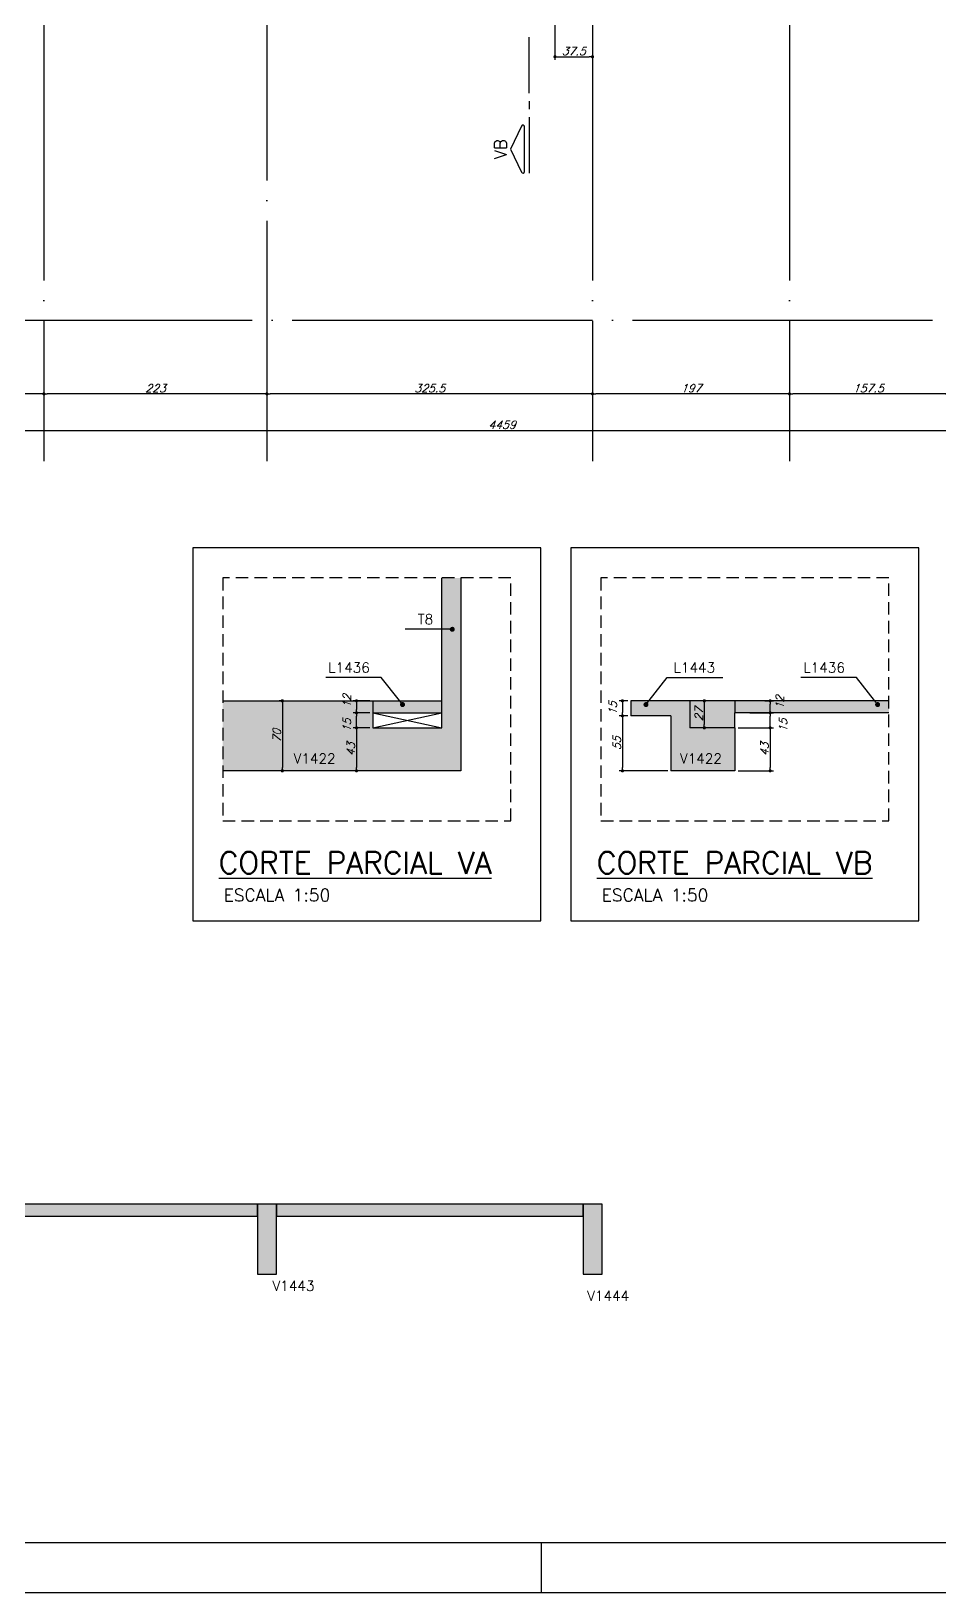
# Model space of a CAD drawing. Header units: millimetres. Extents: x -2290 to 5505, y -2157 to 2343.
# Drawn here: x 370 to 1278, y -2157 to -596 of the extents above; entities that cross this region are included whole.
import ezdxf
from ezdxf import colors
from ezdxf.entities.mleader import LeaderData, LeaderLine
from ezdxf.enums import TextEntityAlignment as Align
from ezdxf.math import Vec2, Vec3

# ---------------------------------------------------------------- set-up
doc = ezdxf.new("R2010")
doc.units = ezdxf.units.MM
doc.header["$LTSCALE"] = 50
doc.linetypes.add('EIXO', pattern=[6.8, 6, -0.4, 0, -0.4])
doc.linetypes.add('HIDDEN', pattern=[0.375, 0.25, -0.125])
for name, color, linetype in [('AR-TEXTO_REGUA 120_1-200', 4, 'Continuous'), ('F-AUX-RED', 1, 'Continuous'), ('F-CORTE', 4, 'Continuous'), ('F-CORTE-INDICAÇÃO', 4, 'Continuous'), ('F-COTAS', 106, 'Continuous'), ('F-EIXO', 12, 'EIXO'), ('F-LAJES-DIM', 2, 'Continuous'), ('F-MARGEM', 1, 'Continuous'), ('F-SOLIDO-CORTE', 71, 'Continuous'), ('F-TEXTO', 6, 'Continuous'), ('F-TEXTO-YELLOW', 2, 'Continuous'), ('F-VISTA', 2, 'Continuous'), ('F-VISTA SÓLIDO 1', 254, 'Continuous'), ('F-VÃO', 1, 'Continuous')]:
    doc.layers.add(name, color=color, linetype=linetype)
doc.styles.add('CP-TEXT-INCL', font='simplex.shx', dxfattribs={"oblique": 20})
doc.styles.add('MCP', font='simplex.shx')
doc.styles.add('REGUA-120-esc1_200', font='simplex.shx', dxfattribs={"height": 0.6})
doc.styles.add('ROMANS', font='simplex.shx')
doc.styles.get("Standard").update_dxf_attribs({"font": 'simplex.shx'})
doc.dimstyles.new('CP-COTAS-50', dxfattribs={"dimscale": 0.64, "dimtxt": 12.5, "dimasz": 5, "dimexe": 5, "dimexo": 5, "dimgap": 2.5, "dimtad": 1, "dimdec": 1, "dimdsep": 46, "dimtxsty": 'CP-TEXT-INCL', "dimblk1": 'DOT', "dimblk2": 'DOT', "dimsah": 1, "dimcen": 9, "dimclrd": 256, "dimclre": 256, "dimclrt": 256, "dimadec": 0, "dimazin": 0, "dimtfac": 1, "dimtdec": 1, "dimtmove": 2, "dimatfit": 3, "dimldrblk": 'DOT', "dimfxl": 0, "dimtolj": 1, "dimarcsym": 0})

# ---------------------------------------------------------------- blocks, each defined once
blk = doc.blocks.new('*U32')
at = {"layer": 'F-EIXO'}
blk.add_line((0, 0), (0, -2961.1), dxfattribs=at)
at = {"layer": 'F-TEXTO', "style": 'ROMANS'}
blk.add_attdef('EIXO', text='', height=17.5, rotation=360, dxfattribs=at).set_placement((0, 28.2), align=Align.MIDDLE_CENTER)
blk = doc.blocks.new('*U33')
at = {"layer": 'F-EIXO'}
blk.add_line((0, 0), (0, -2861.1), dxfattribs=at)
at = {"layer": 'F-TEXTO', "style": 'ROMANS'}
blk.add_attdef('EIXO', text='', height=17.5, rotation=360, dxfattribs=at).set_placement((0, 28.2), align=Align.MIDDLE_CENTER)
blk = doc.blocks.new('*U25')
at = {"layer": 'F-EIXO'}
blk.add_line((0, 0), (0, -2861.1), dxfattribs=at)
at = {"layer": 'F-TEXTO', "style": 'ROMANS'}
blk.add_attdef('EIXO', text='', height=17.5, rotation=360, dxfattribs=at).set_placement((0, 28.2), align=Align.MIDDLE_CENTER)
blk = doc.blocks.new('*U30')
at = {"layer": 'F-EIXO'}
blk.add_line((0, 0), (0, -2861.1), dxfattribs=at)
at = {"layer": 'F-TEXTO', "style": 'ROMANS'}
blk.add_attdef('EIXO', text='', height=17.5, rotation=360, dxfattribs=at).set_placement((0, 28.2), align=Align.MIDDLE_CENTER)
blk = doc.blocks.new('*U23')
at = {"layer": 'F-EIXO'}
blk.add_line((0, 0), (5086.4, 0), dxfattribs=at)
at = {"layer": 'F-TEXTO', "style": 'ROMANS'}
blk.add_attdef('EIXO', text='', height=17.5, dxfattribs=at).set_placement((-28.2, 0), align=Align.MIDDLE_CENTER)
blk = doc.blocks.new('A0-2L_900')
at = {"layer": 'F-MARGEM', "color": 2}
blk.add_line((63.4, 1), (63.4, 0), dxfattribs=at)
blk.add_lwpolyline([(155.9, 0), (0, 0), (0, 90), (155.9, 90)], close=True, dxfattribs=at)
at = {"layer": 'F-MARGEM', "color": 7}
blk.add_lwpolyline([(2.5, 89), (154.9, 89), (154.9, 1), (2.5, 1)], close=True, dxfattribs=at)
blk = doc.blocks.new('_DOT')
at = {"color": 0, "linetype": 'ByBlock'}
blk.add_line((-0.5, 0), (-1, 0), dxfattribs=at)
at = {"color": 0, "linetype": 'ByBlock', "const_width": 0.5}
blk.add_lwpolyline([(-0.25, 0, 1), (0.25, 0, 1)], format="xyb", close=True, dxfattribs=at)
blk = doc.blocks.new('*D243')
at = {"layer": 'DEFPOINTS', "color": 0, "transparency": 16777216}
for p in [(3070, -24), (-1389, -579), (3070, -995.2)]:
    blk.add_point(p, dxfattribs=at)
at = {"layer": 'F-COTAS', "lineweight": -2, "transparency": 16777216}
for p, q in [((3070, -27.2), (3070, -998.4)), ((-1389, -582.2), (-1389, -998.4)), ((-1385.8, -995.2), (3066.8, -995.2))]:
    blk.add_line(p, q, dxfattribs=at)
at = {"layer": 'F-COTAS', "lineweight": -2, "transparency": 16777216, "xscale": 3.2, "yscale": 3.2, "zscale": 3.2, "rotation": 180}
blk.add_blockref('_DOT', (-1389, -995.2), dxfattribs=at)
at = {"layer": 'F-COTAS', "lineweight": -2, "transparency": 16777216, "xscale": 3.2, "yscale": 3.2, "zscale": 3.2}
blk.add_blockref('_DOT', (3070, -995.2), dxfattribs=at)
at = {"layer": 'F-COTAS', "transparency": 16777216, "insert": (840.5, -989.6), "char_height": 8, "attachment_point": 5, "style": 'CP-TEXT-INCL'}
blk.add_mtext('\\A1;4459', dxfattribs=at)
blk = doc.blocks.new('*D251')
at = {"layer": 'DEFPOINTS', "color": 0, "transparency": 16777216}
for p in [(1128, -958.7), (1128, -958.7), (1285.5, -954.7)]:
    blk.add_point(p, dxfattribs=at)
at = {"layer": 'F-COTAS', "lineweight": -2, "transparency": 16777216}
for p, q in [((1282.3, -958.7), (1131.2, -958.7)), ((1285.5, -957.9), (1285.5, -961.9))]:
    blk.add_line(p, q, dxfattribs=at)
at = {"layer": 'F-COTAS', "lineweight": -2, "transparency": 16777216, "xscale": 3.2, "yscale": 3.2, "zscale": 3.2, "rotation": 180}
blk.add_blockref('_DOT', (1128, -958.7), dxfattribs=at)
at = {"layer": 'F-COTAS', "lineweight": -2, "transparency": 16777216, "xscale": 3.2, "yscale": 3.2, "zscale": 3.2}
blk.add_blockref('_DOT', (1285.5, -958.7), dxfattribs=at)
at = {"layer": 'F-COTAS', "transparency": 16777216, "insert": (1206.7, -953.1), "char_height": 8, "attachment_point": 5, "style": 'CP-TEXT-INCL'}
blk.add_mtext('\\A1;157.5', dxfattribs=at)
blk = doc.blocks.new('*D252')
at = {"layer": 'DEFPOINTS', "color": 0, "transparency": 16777216}
for p in [(931, -958.7), (931, -958.7), (1128, -958.7)]:
    blk.add_point(p, dxfattribs=at)
at = {"layer": 'F-COTAS', "lineweight": -2, "transparency": 16777216}
blk.add_line((1124.8, -958.7), (934.2, -958.7), dxfattribs=at)
at = {"layer": 'F-COTAS', "lineweight": -2, "transparency": 16777216, "xscale": 3.2, "yscale": 3.2, "zscale": 3.2, "rotation": 180}
blk.add_blockref('_DOT', (931, -958.7), dxfattribs=at)
at = {"layer": 'F-COTAS', "lineweight": -2, "transparency": 16777216, "xscale": 3.2, "yscale": 3.2, "zscale": 3.2}
blk.add_blockref('_DOT', (1128, -958.7), dxfattribs=at)
at = {"layer": 'F-COTAS', "transparency": 16777216, "insert": (1029.5, -953.1), "char_height": 8, "attachment_point": 5, "style": 'CP-TEXT-INCL'}
blk.add_mtext('\\A1;197', dxfattribs=at)
blk = doc.blocks.new('*D253')
at = {"layer": 'DEFPOINTS', "color": 0, "transparency": 16777216}
for p in [(605.5, -958.7), (605.5, -958.7), (931, -958.7)]:
    blk.add_point(p, dxfattribs=at)
at = {"layer": 'F-COTAS', "lineweight": -2, "transparency": 16777216}
blk.add_line((927.8, -958.7), (608.7, -958.7), dxfattribs=at)
at = {"layer": 'F-COTAS', "lineweight": -2, "transparency": 16777216, "xscale": 3.2, "yscale": 3.2, "zscale": 3.2, "rotation": 180}
blk.add_blockref('_DOT', (605.5, -958.7), dxfattribs=at)
at = {"layer": 'F-COTAS', "lineweight": -2, "transparency": 16777216, "xscale": 3.2, "yscale": 3.2, "zscale": 3.2}
blk.add_blockref('_DOT', (931, -958.7), dxfattribs=at)
at = {"layer": 'F-COTAS', "transparency": 16777216, "insert": (768.2, -953.1), "char_height": 8, "attachment_point": 5, "style": 'CP-TEXT-INCL'}
blk.add_mtext('\\A1;325.5', dxfattribs=at)
blk = doc.blocks.new('*D254')
at = {"layer": 'DEFPOINTS', "color": 0, "transparency": 16777216}
for p in [(382.5, -958.7), (382.5, -958.7), (605.5, -958.7)]:
    blk.add_point(p, dxfattribs=at)
at = {"layer": 'F-COTAS', "lineweight": -2, "transparency": 16777216}
blk.add_line((602.3, -958.7), (385.7, -958.7), dxfattribs=at)
at = {"layer": 'F-COTAS', "lineweight": -2, "transparency": 16777216, "xscale": 3.2, "yscale": 3.2, "zscale": 3.2, "rotation": 180}
blk.add_blockref('_DOT', (382.5, -958.7), dxfattribs=at)
at = {"layer": 'F-COTAS', "lineweight": -2, "transparency": 16777216, "xscale": 3.2, "yscale": 3.2, "zscale": 3.2}
blk.add_blockref('_DOT', (605.5, -958.7), dxfattribs=at)
at = {"layer": 'F-COTAS', "transparency": 16777216, "insert": (494, -953.1), "char_height": 8, "attachment_point": 5, "style": 'CP-TEXT-INCL'}
blk.add_mtext('\\A1;223', dxfattribs=at)
blk = doc.blocks.new('*D255')
at = {"layer": 'DEFPOINTS', "color": 0, "transparency": 16777216}
for p in [(195, -958.7), (195, -958.7), (382.5, -958.7)]:
    blk.add_point(p, dxfattribs=at)
at = {"layer": 'F-COTAS', "lineweight": -2, "transparency": 16777216}
blk.add_line((379.3, -958.7), (198.2, -958.7), dxfattribs=at)
at = {"layer": 'F-COTAS', "lineweight": -2, "transparency": 16777216, "xscale": 3.2, "yscale": 3.2, "zscale": 3.2, "rotation": 180}
blk.add_blockref('_DOT', (195, -958.7), dxfattribs=at)
at = {"layer": 'F-COTAS', "lineweight": -2, "transparency": 16777216, "xscale": 3.2, "yscale": 3.2, "zscale": 3.2}
blk.add_blockref('_DOT', (382.5, -958.7), dxfattribs=at)
at = {"layer": 'F-COTAS', "transparency": 16777216, "insert": (288.7, -953.1), "char_height": 8, "attachment_point": 5, "style": 'CP-TEXT-INCL'}
blk.add_mtext('\\A1;187.5', dxfattribs=at)
blk = doc.blocks.new('*D308')
at = {"layer": 'DEFPOINTS', "color": 0, "transparency": 16777216}
for p in [(893.5, -579), (931, -586.2), (931, -621.6)]:
    blk.add_point(p, dxfattribs=at)
at = {"layer": 'F-COTAS', "lineweight": -2, "transparency": 16777216}
for p, q in [((893.5, -582.2), (893.5, -624.8)), ((931, -589.4), (931, -624.8)), ((896.7, -621.6), (927.8, -621.6))]:
    blk.add_line(p, q, dxfattribs=at)
at = {"layer": 'F-COTAS', "lineweight": -2, "transparency": 16777216, "xscale": 3.2, "yscale": 3.2, "zscale": 3.2, "rotation": 180}
blk.add_blockref('_DOT', (893.5, -621.6), dxfattribs=at)
at = {"layer": 'F-COTAS', "lineweight": -2, "transparency": 16777216, "xscale": 3.2, "yscale": 3.2, "zscale": 3.2}
blk.add_blockref('_DOT', (931, -621.6), dxfattribs=at)
at = {"layer": 'F-COTAS', "transparency": 16777216, "insert": (912.2, -616), "char_height": 8, "attachment_point": 5, "style": 'CP-TEXT-INCL'}
blk.add_mtext('\\A1;37.5', dxfattribs=at)
blk = doc.blocks.new('*U60')
at = {"layer": 'F-CORTE-INDICAÇÃO'}
for p, q in [((70, 0), (0, 0)), ((80, 0), (90, 0)), ((100, 0), (170, 0))]:
    blk.add_line(p, q, dxfattribs=at)
blk.add_lwpolyline([(112, 6, -0.802585), (111.2, 9.8), (140, 23.3), (168.8, 9.8, -0.802585), (168, 6)], format="xyb", close=True, dxfattribs=at)
at = {"layer": 'F-CORTE-INDICAÇÃO', "style": 'ROMANS'}
blk.add_attdef('CORTE', text='', height=15, dxfattribs=at).set_placement((140, 35.8), align=Align.MIDDLE_CENTER)
at = {"layer": 'F-CORTE-INDICAÇÃO', "color": 2, "style": 'ROMANS'}
blk.add_attdef('FOLHA', text='', height=12, dxfattribs=at).set_placement((140, -10), align=Align.MIDDLE_CENTER)
blk = doc.blocks.new('*U651')
at = {"layer": 'F-VÃO'}
for p, q in [((0, 0), (69, 15)), ((0, 15), (69, 0))]:
    blk.add_line(p, q, dxfattribs=at)
blk = doc.blocks.new('*D654')
at = {"layer": 'DEFPOINTS', "color": 0, "transparency": 16777216}
for p in [(623.9, -1265.6), (620.9, -1335.6), (623.9, -1335.6)]:
    blk.add_point(p, dxfattribs=at)
at = {"layer": 'F-COTAS', "lineweight": -2, "transparency": 16777216}
for p, q in [((620.7, -1265.6), (617.7, -1265.6)), ((620.9, -1268.8), (620.9, -1332.4)), ((620.7, -1335.6), (617.7, -1335.6))]:
    blk.add_line(p, q, dxfattribs=at)
at = {"layer": 'F-COTAS', "lineweight": -2, "transparency": 16777216, "xscale": 3.2, "yscale": 3.2, "zscale": 3.2}
for p, rotation in [((620.9, -1265.6), 90), ((620.9, -1335.6), 270)]:
    blk.add_blockref('_DOT', p, dxfattribs=dict(at, rotation=rotation))
at = {"layer": 'F-COTAS', "transparency": 16777216, "insert": (615.3, -1300.6), "char_height": 8, "attachment_point": 5, "rotation": 90, "style": 'CP-TEXT-INCL'}
blk.add_mtext('\\A1;70', dxfattribs=at)
blk = doc.blocks.new('*D655')
at = {"layer": 'DEFPOINTS', "color": 0, "transparency": 16777216}
for p in [(695, -1277.6), (711.4, -1265.6), (711.4, -1277.6)]:
    blk.add_point(p, dxfattribs=at)
at = {"layer": 'F-COTAS', "lineweight": -2, "transparency": 16777216}
for p, q in [((708.2, -1265.6), (691.8, -1265.6)), ((708.2, -1277.6), (691.8, -1277.6)), ((695, -1268.8), (695, -1274.4))]:
    blk.add_line(p, q, dxfattribs=at)
at = {"layer": 'F-COTAS', "lineweight": -2, "transparency": 16777216, "xscale": 3.2, "yscale": 3.2, "zscale": 3.2}
for p, rotation in [((695, -1265.6), 90), ((695, -1277.6), 270)]:
    blk.add_blockref('_DOT', p, dxfattribs=dict(at, rotation=rotation))
at = {"layer": 'F-COTAS', "transparency": 16777216, "insert": (685.4, -1266), "char_height": 8, "attachment_point": 5, "rotation": 90, "style": 'CP-TEXT-INCL'}
blk.add_mtext('\\A1;12', dxfattribs=at)
blk = doc.blocks.new('*D656')
at = {"layer": 'DEFPOINTS', "color": 0, "transparency": 16777216}
for p in [(695, -1277.6), (711.4, -1277.6), (711.4, -1292.6)]:
    blk.add_point(p, dxfattribs=at)
at = {"layer": 'F-COTAS', "lineweight": -2, "transparency": 16777216}
for p, q in [((708.2, -1277.6), (691.8, -1277.6)), ((708.2, -1292.6), (691.8, -1292.6)), ((695, -1289.4), (695, -1280.8))]:
    blk.add_line(p, q, dxfattribs=at)
at = {"layer": 'F-COTAS', "lineweight": -2, "transparency": 16777216, "xscale": 3.2, "yscale": 3.2, "zscale": 3.2}
for p, rotation in [((695, -1277.6), 90), ((695, -1292.6), 270)]:
    blk.add_blockref('_DOT', p, dxfattribs=dict(at, rotation=rotation))
at = {"layer": 'F-COTAS', "transparency": 16777216, "insert": (685.4, -1290.2), "char_height": 8, "attachment_point": 5, "rotation": 90, "style": 'CP-TEXT-INCL'}
blk.add_mtext('\\A1;15', dxfattribs=at)
blk = doc.blocks.new('*D657')
at = {"layer": 'DEFPOINTS', "color": 0, "transparency": 16777216}
for p in [(711.4, -1292.6), (695, -1335.6), (711.4, -1335.6)]:
    blk.add_point(p, dxfattribs=at)
at = {"layer": 'F-COTAS', "lineweight": -2, "transparency": 16777216}
for p, q in [((708.2, -1292.6), (691.8, -1292.6)), ((695, -1295.8), (695, -1332.4)), ((708.2, -1335.6), (691.8, -1335.6))]:
    blk.add_line(p, q, dxfattribs=at)
at = {"layer": 'F-COTAS', "lineweight": -2, "transparency": 16777216, "xscale": 3.2, "yscale": 3.2, "zscale": 3.2}
for p, rotation in [((695, -1292.6), 90), ((695, -1335.6), 270)]:
    blk.add_blockref('_DOT', p, dxfattribs=dict(at, rotation=rotation))
at = {"layer": 'F-COTAS', "transparency": 16777216, "insert": (689.4, -1314.1), "char_height": 8, "attachment_point": 5, "rotation": 90, "style": 'CP-TEXT-INCL'}
blk.add_mtext('\\A1;43', dxfattribs=at)
blk = doc.blocks.new('*D658')
at = {"layer": 'DEFPOINTS', "color": 0, "transparency": 16777216}
for p in [(969.4, -1265.6), (960.9, -1280.6), (969.4, -1280.6)]:
    blk.add_point(p, dxfattribs=at)
at = {"layer": 'F-COTAS', "lineweight": -2, "transparency": 16777216}
for p, q in [((966.2, -1265.6), (957.7, -1265.6)), ((960.9, -1268.8), (960.9, -1277.4)), ((966.2, -1280.6), (957.7, -1280.6))]:
    blk.add_line(p, q, dxfattribs=at)
at = {"layer": 'F-COTAS', "lineweight": -2, "transparency": 16777216, "xscale": 3.2, "yscale": 3.2, "zscale": 3.2}
for p, rotation in [((960.9, -1265.6), 90), ((960.9, -1280.6), 270)]:
    blk.add_blockref('_DOT', p, dxfattribs=dict(at, rotation=rotation))
at = {"layer": 'F-COTAS', "transparency": 16777216, "insert": (951.3, -1273.1), "char_height": 8, "attachment_point": 5, "rotation": 90, "style": 'CP-TEXT-INCL'}
blk.add_mtext('\\A1;15', dxfattribs=at)
blk = doc.blocks.new('*D659')
at = {"layer": 'DEFPOINTS', "color": 0, "transparency": 16777216}
for p in [(969.4, -1280.6), (960.9, -1335.6), (1009.4, -1335.6)]:
    blk.add_point(p, dxfattribs=at)
at = {"layer": 'F-COTAS', "lineweight": -2, "transparency": 16777216}
for p, q in [((966.2, -1280.6), (957.7, -1280.6)), ((960.9, -1283.8), (960.9, -1332.4)), ((1006.2, -1335.6), (957.7, -1335.6))]:
    blk.add_line(p, q, dxfattribs=at)
at = {"layer": 'F-COTAS', "lineweight": -2, "transparency": 16777216, "xscale": 3.2, "yscale": 3.2, "zscale": 3.2}
for p, rotation in [((960.9, -1280.6), 90), ((960.9, -1335.6), 270)]:
    blk.add_blockref('_DOT', p, dxfattribs=dict(at, rotation=rotation))
at = {"layer": 'F-COTAS', "transparency": 16777216, "insert": (955.3, -1308.1), "char_height": 8, "attachment_point": 5, "rotation": 90, "style": 'CP-TEXT-INCL'}
blk.add_mtext('\\A1;55', dxfattribs=at)
blk = doc.blocks.new('*D660')
at = {"layer": 'DEFPOINTS', "color": 0, "transparency": 16777216}
for p in [(1045.2, -1265.6), (1042.8, -1292.6), (1045.2, -1292.6)]:
    blk.add_point(p, dxfattribs=at)
at = {"layer": 'F-COTAS', "lineweight": -2, "transparency": 16777216}
for p, q in [((1042, -1265.6), (1039.6, -1265.6)), ((1042.8, -1268.8), (1042.8, -1289.4)), ((1042, -1292.6), (1039.6, -1292.6))]:
    blk.add_line(p, q, dxfattribs=at)
at = {"layer": 'F-COTAS', "lineweight": -2, "transparency": 16777216, "xscale": 3.2, "yscale": 3.2, "zscale": 3.2}
for p, rotation in [((1042.8, -1265.6), 90), ((1042.8, -1292.6), 270)]:
    blk.add_blockref('_DOT', p, dxfattribs=dict(at, rotation=rotation))
at = {"layer": 'F-COTAS', "transparency": 16777216, "insert": (1037.2, -1279.1), "char_height": 8, "attachment_point": 5, "rotation": 90, "style": 'CP-TEXT-INCL'}
blk.add_mtext('\\A1;27', dxfattribs=at)
blk = doc.blocks.new('*D661')
at = {"layer": 'DEFPOINTS', "color": 0, "transparency": 16777216}
for p in [(1073.4, -1292.6), (1073.4, -1335.6), (1108.7, -1335.6)]:
    blk.add_point(p, dxfattribs=at)
at = {"layer": 'F-COTAS', "lineweight": -2, "transparency": 16777216}
for p, q in [((1076.6, -1292.6), (1111.9, -1292.6)), ((1108.7, -1295.8), (1108.7, -1332.4)), ((1076.6, -1335.6), (1111.9, -1335.6))]:
    blk.add_line(p, q, dxfattribs=at)
at = {"layer": 'F-COTAS', "lineweight": -2, "transparency": 16777216, "xscale": 3.2, "yscale": 3.2, "zscale": 3.2}
for p, rotation in [((1108.7, -1292.6), 90), ((1108.7, -1335.6), 270)]:
    blk.add_blockref('_DOT', p, dxfattribs=dict(at, rotation=rotation))
at = {"layer": 'F-COTAS', "transparency": 16777216, "insert": (1103.1, -1314.1), "char_height": 8, "attachment_point": 5, "rotation": 90, "style": 'CP-TEXT-INCL'}
blk.add_mtext('\\A1;43', dxfattribs=at)
blk = doc.blocks.new('*D662')
at = {"layer": 'DEFPOINTS', "color": 0, "transparency": 16777216}
for p in [(1085.2, -1277.6), (1108.7, -1277.6), (1073.4, -1292.6)]:
    blk.add_point(p, dxfattribs=at)
at = {"layer": 'F-COTAS', "lineweight": -2, "transparency": 16777216}
for p, q in [((1088.4, -1277.6), (1111.9, -1277.6)), ((1076.6, -1292.6), (1111.9, -1292.6)), ((1108.7, -1289.4), (1108.7, -1280.8))]:
    blk.add_line(p, q, dxfattribs=at)
at = {"layer": 'F-COTAS', "lineweight": -2, "transparency": 16777216, "xscale": 3.2, "yscale": 3.2, "zscale": 3.2}
for p, rotation in [((1108.7, -1277.6), 90), ((1108.7, -1292.6), 270)]:
    blk.add_blockref('_DOT', p, dxfattribs=dict(at, rotation=rotation))
at = {"layer": 'F-COTAS', "transparency": 16777216, "insert": (1121.5, -1290.3), "char_height": 8, "attachment_point": 5, "rotation": 90, "style": 'CP-TEXT-INCL'}
blk.add_mtext('\\A1;15', dxfattribs=at)
blk = doc.blocks.new('*D663')
at = {"layer": 'DEFPOINTS', "color": 0, "transparency": 16777216}
for p in [(1100.2, -1265.6), (1100.2, -1277.6), (1108.7, -1265.6)]:
    blk.add_point(p, dxfattribs=at)
at = {"layer": 'F-COTAS', "lineweight": -2, "transparency": 16777216}
for p, q in [((1103.4, -1265.6), (1111.9, -1265.6)), ((1103.4, -1277.6), (1111.9, -1277.6)), ((1108.7, -1274.4), (1108.7, -1268.8))]:
    blk.add_line(p, q, dxfattribs=at)
at = {"layer": 'F-COTAS', "lineweight": -2, "transparency": 16777216, "xscale": 3.2, "yscale": 3.2, "zscale": 3.2}
for p, rotation in [((1108.7, -1265.6), 90), ((1108.7, -1277.6), 270)]:
    blk.add_blockref('_DOT', p, dxfattribs=dict(at, rotation=rotation))
at = {"layer": 'F-COTAS', "transparency": 16777216, "insert": (1118.2, -1267.3), "char_height": 8, "attachment_point": 5, "rotation": 90, "style": 'CP-TEXT-INCL'}
blk.add_mtext('\\A1;12', dxfattribs=at)

msp = doc.modelspace()

# ---------------------------------------------------------------- hatches: boundary and pattern name
at = {"layer": 'F-SOLIDO-CORTE', "linetype": 'Continuous'}
msp.add_hatch(color=256, dxfattribs=at).paths.add_polyline_path([(799.381, -1142.617), (780.381, -1142.617), (780.381, -1292.617), (711.381, -1292.617), (711.381, -1265.617), (561.381, -1265.617), (561.381, -1335.617), (799.381, -1335.617)])
h = msp.add_hatch(color=256, dxfattribs=at)
h.paths.add_polyline_path([(1073.381, -1292.617), (1028.381, -1292.617), (1028.381, -1265.617), (969.381, -1265.617), (969.381, -1280.617), (1009.381, -1280.617), (1009.381, -1335.617), (1073.381, -1335.617)])
h.paths.add_polyline_path([(1227.381, -1265.617), (1073.381, -1265.617), (1073.381, -1277.617), (1227.381, -1277.617)])
for points in [[(194.5, -1772.153), (194.5, -1776.751), (194.5, -1780.874), (256.851, -1780.874), (358.739, -1780.874), (501.642, -1780.874), (502.589, -1780.874), (503.887, -1780.874), (507.963, -1780.874), (513.254, -1780.874), (518.389, -1780.874), (524.789, -1780.874), (526.758, -1780.874), (529.198, -1780.874), (596, -1780.874), (596, -1777.143), (596, -1772.517), (596, -1768.874), (529.198, -1768.874), (527.236, -1768.874), (524.789, -1768.874), (519.769, -1768.874), (513.254, -1768.874), (509.303, -1768.874), (503.887, -1768.874), (502.952, -1768.874), (501.642, -1768.874), (399.753, -1768.874), (256.851, -1768.874), (194.5, -1768.874)], [(596, -1790.638), (596, -1817.619), (596, -1838.874), (601.769, -1838.874), (604.726, -1838.874), (608.358, -1838.874), (611.324, -1838.874), (615, -1838.874), (615, -1817.11), (615, -1790.129), (615, -1768.874), (612.019, -1768.874), (608.358, -1768.874), (605.416, -1768.874), (601.769, -1768.874), (596, -1768.874)], [(615, -1772.605), (615, -1777.23), (615, -1780.874), (662.589, -1780.874), (664.503, -1780.874), (667.813, -1780.874), (672.505, -1780.874), (681.023, -1780.874), (684.575, -1780.874), (691.477, -1780.874), (692.262, -1780.874), (693.83, -1780.874), (769.761, -1780.874), (921.5, -1780.874), (921.5, -1777.595), (921.5, -1773.345), (921.5, -1768.874), (845.569, -1768.874), (693.83, -1768.874), (693.031, -1768.874), (691.477, -1768.874), (687.764, -1768.874), (681.023, -1768.874), (676.181, -1768.874), (667.813, -1768.874), (665.89, -1768.874), (662.589, -1768.874), (615, -1768.874)], [(921.5, -1788.001), (921.5, -1812.241), (921.5, -1838.874), (928.729, -1838.874), (933.92, -1838.874), (940.5, -1838.874), (940.5, -1819.747), (940.5, -1795.507), (940.5, -1768.874), (935.308, -1768.874), (928.729, -1768.874), (921.5, -1768.874)]]:
    msp.add_hatch(color=256, dxfattribs=at).paths.add_polyline_path(points, flags=16)
at = {"layer": 'F-VISTA SÓLIDO 1'}
h = msp.add_hatch(color=256, dxfattribs=at)
h.dxf.hatch_style = 1
h.paths.add_polyline_path([(780.381, -1265.617), (711.381, -1265.617), (711.381, -1277.617), (780.381, -1277.617)])
h = msp.add_hatch(color=256, dxfattribs=at)
h.dxf.hatch_style = 1
h.paths.add_polyline_path([(1073.381, -1277.617), (1073.381, -1265.617), (1028.381, -1265.617), (1028.381, -1292.617), (1073.381, -1292.617)])

# ---------------------------------------------------------------- linework, layer by layer
at = {"layer": 'F-AUX-RED'}
for points in [[(531.381, -1485.617), (879.381, -1485.617), (879.381, -1112.617), (531.381, -1112.617)], [(909.381, -1485.617), (1257.381, -1485.617), (1257.381, -1112.617), (909.381, -1112.617)]]:
    msp.add_lwpolyline(points, close=True, dxfattribs=at)
at = {"layer": 'F-AUX-RED', "linetype": 'HIDDEN'}
for points in [[(561.381, -1385.617), (849.381, -1385.617), (849.381, -1142.617), (561.381, -1142.617)], [(939.381, -1385.617), (1227.381, -1385.617), (1227.381, -1142.617), (939.381, -1142.617)]]:
    msp.add_lwpolyline(points, close=True, dxfattribs=at)
at = {"layer": 'F-CORTE'}
for p, q in [((969.381, -1265.617), (969.381, -1280.617)), ((1028.381, -1265.617), (969.381, -1265.617)), ((1028.381, -1265.617), (1028.381, -1292.617)), ((1227.381, -1265.617), (1073.381, -1265.617)), ((1073.381, -1265.617), (1073.381, -1277.617)), ((1227.381, -1277.617), (1073.381, -1277.617)), ((1009.381, -1280.617), (969.381, -1280.617)), ((1009.381, -1280.617), (1009.381, -1335.617)), ((1073.381, -1292.617), (1028.381, -1292.617)), ((1073.381, -1292.617), (1073.381, -1335.617)), ((1073.381, -1335.617), (1009.381, -1335.617))]:
    msp.add_line(p, q, dxfattribs=at)
at = {"layer": 'F-CORTE', "linetype": 'Continuous'}
for p, q in [((399.753, -1768.874), (256.851, -1768.874)), ((501.642, -1768.874), (399.753, -1768.874)), ((502.952, -1768.874), (501.642, -1768.874)), ((503.887, -1768.874), (502.952, -1768.874)), ((509.303, -1768.874), (503.887, -1768.874)), ((513.254, -1768.874), (509.303, -1768.874)), ((519.769, -1768.874), (513.254, -1768.874)), ((524.789, -1768.874), (519.769, -1768.874)), ((527.236, -1768.874), (524.789, -1768.874)), ((529.198, -1768.874), (527.236, -1768.874)), ((596, -1768.874), (529.198, -1768.874)), ((601.769, -1768.874), (596, -1768.874)), ((605.416, -1768.874), (601.769, -1768.874)), ((608.358, -1768.874), (605.416, -1768.874)), ((612.019, -1768.874), (608.358, -1768.874)), ((615, -1768.874), (612.019, -1768.874)), ((662.589, -1768.874), (615, -1768.874)), ((665.89, -1768.874), (662.589, -1768.874)), ((667.813, -1768.874), (665.89, -1768.874)), ((676.181, -1768.874), (667.813, -1768.874)), ((681.023, -1768.874), (676.181, -1768.874)), ((687.764, -1768.874), (681.023, -1768.874)), ((691.477, -1768.874), (687.764, -1768.874)), ((693.031, -1768.874), (691.477, -1768.874)), ((693.83, -1768.874), (693.031, -1768.874)), ((845.569, -1768.874), (693.83, -1768.874)), ((921.5, -1768.874), (845.569, -1768.874)), ((928.729, -1768.874), (921.5, -1768.874)), ((935.308, -1768.874), (928.729, -1768.874)), ((940.5, -1768.874), (935.308, -1768.874)), ((940.5, -1795.507), (940.5, -1768.874)), ((358.739, -1780.874), (501.642, -1780.874)), ((501.642, -1780.874), (502.589, -1780.874)), ((502.589, -1780.874), (503.887, -1780.874)), ((503.887, -1780.874), (507.963, -1780.874)), ((507.963, -1780.874), (513.254, -1780.874)), ((513.254, -1780.874), (518.389, -1780.874)), ((518.389, -1780.874), (524.789, -1780.874)), ((524.789, -1780.874), (526.758, -1780.874)), ((526.758, -1780.874), (529.198, -1780.874)), ((529.198, -1780.874), (596, -1780.874)), ((596, -1780.874), (596, -1790.638)), ((596, -1790.638), (596, -1838.874)), ((615, -1790.129), (615, -1780.874)), ((615, -1780.874), (662.589, -1780.874)), ((615, -1817.11), (615, -1790.129)), ((662.589, -1780.874), (664.503, -1780.874)), ((664.503, -1780.874), (667.813, -1780.874)), ((667.813, -1780.874), (672.505, -1780.874)), ((672.505, -1780.874), (681.023, -1780.874)), ((681.023, -1780.874), (684.575, -1780.874)), ((684.575, -1780.874), (691.477, -1780.874)), ((691.477, -1780.874), (692.262, -1780.874)), ((692.262, -1780.874), (693.83, -1780.874)), ((693.83, -1780.874), (769.761, -1780.874)), ((769.761, -1780.874), (921.5, -1780.874)), ((921.5, -1780.874), (921.5, -1788.001)), ((921.5, -1788.001), (921.5, -1838.874)), ((940.5, -1819.747), (940.5, -1795.507)), ((615, -1838.874), (615, -1817.11)), ((940.5, -1838.874), (940.5, -1819.747)), ((596, -1838.874), (601.769, -1838.874)), ((601.769, -1838.874), (604.726, -1838.874)), ((604.726, -1838.874), (608.358, -1838.874)), ((608.358, -1838.874), (611.324, -1838.874)), ((611.324, -1838.874), (615, -1838.874)), ((921.5, -1838.874), (928.729, -1838.874)), ((928.729, -1838.874), (933.92, -1838.874)), ((933.92, -1838.874), (940.5, -1838.874))]:
    msp.add_line(p, q, dxfattribs=at)
at = {"layer": 'F-CORTE'}
for points in [[(561.381, -1265.617), (711.381, -1265.617), (711.381, -1292.617), (780.381, -1292.617), (780.381, -1142.617)], [(799.381, -1142.617), (799.381, -1335.617), (561.381, -1335.617)]]:
    msp.add_lwpolyline(points, dxfattribs=at)
at = {"layer": 'F-SOLIDO-CORTE', "linetype": 'Continuous'}
for p, q in [((399.753, -1768.874), (256.851, -1768.874)), ((501.642, -1768.874), (399.753, -1768.874)), ((502.952, -1768.874), (501.642, -1768.874)), ((503.887, -1768.874), (502.952, -1768.874)), ((509.303, -1768.874), (503.887, -1768.874)), ((513.254, -1768.874), (509.303, -1768.874)), ((519.769, -1768.874), (513.254, -1768.874)), ((524.79, -1768.874), (519.769, -1768.874)), ((527.236, -1768.874), (524.79, -1768.874)), ((529.198, -1768.874), (527.236, -1768.874)), ((596, -1768.874), (529.198, -1768.874)), ((596, -1772.517), (596, -1768.874)), ((601.769, -1768.874), (596, -1768.874)), ((596, -1768.874), (596, -1790.638)), ((596, -1777.143), (596, -1772.517)), ((596, -1780.874), (596, -1777.143)), ((605.416, -1768.874), (601.769, -1768.874)), ((608.358, -1768.874), (605.416, -1768.874)), ((612.019, -1768.874), (608.358, -1768.874)), ((615, -1768.874), (612.019, -1768.874)), ((662.589, -1768.874), (615, -1768.874)), ((615, -1768.874), (615, -1772.605)), ((615, -1790.129), (615, -1768.874)), ((615, -1772.605), (615, -1777.23)), ((615, -1777.23), (615, -1780.874)), ((665.89, -1768.874), (662.589, -1768.874)), ((667.813, -1768.874), (665.89, -1768.874)), ((676.181, -1768.874), (667.813, -1768.874)), ((681.023, -1768.874), (676.181, -1768.874)), ((687.764, -1768.874), (681.023, -1768.874)), ((691.477, -1768.874), (687.764, -1768.874)), ((693.031, -1768.874), (691.477, -1768.874)), ((693.83, -1768.874), (693.031, -1768.874)), ((845.569, -1768.874), (693.83, -1768.874)), ((921.5, -1768.874), (845.569, -1768.874)), ((921.5, -1773.345), (921.5, -1768.874)), ((928.729, -1768.874), (921.5, -1768.874)), ((921.5, -1768.874), (921.5, -1788.001)), ((921.5, -1777.595), (921.5, -1773.345)), ((921.5, -1780.874), (921.5, -1777.595)), ((935.308, -1768.874), (928.729, -1768.874)), ((940.5, -1768.874), (935.308, -1768.874)), ((940.5, -1795.507), (940.5, -1768.874)), ((358.739, -1780.874), (501.642, -1780.874)), ((501.642, -1780.874), (502.589, -1780.874)), ((502.589, -1780.874), (503.887, -1780.874)), ((503.887, -1780.874), (507.963, -1780.874)), ((507.963, -1780.874), (513.254, -1780.874)), ((513.254, -1780.874), (518.388, -1780.874)), ((518.388, -1780.874), (524.79, -1780.874)), ((524.79, -1780.874), (526.758, -1780.874)), ((526.758, -1780.874), (529.198, -1780.874)), ((529.198, -1780.874), (596, -1780.874)), ((596, -1790.638), (596, -1817.619)), ((615, -1780.874), (662.589, -1780.874)), ((615, -1817.11), (615, -1790.129)), ((662.589, -1780.874), (664.503, -1780.874)), ((664.503, -1780.874), (667.813, -1780.874)), ((667.813, -1780.874), (672.505, -1780.874)), ((672.505, -1780.874), (681.023, -1780.874)), ((681.023, -1780.874), (684.575, -1780.874)), ((684.575, -1780.874), (691.477, -1780.874)), ((691.477, -1780.874), (692.262, -1780.874)), ((692.262, -1780.874), (693.83, -1780.874)), ((693.83, -1780.874), (769.761, -1780.874)), ((769.761, -1780.874), (921.5, -1780.874)), ((921.5, -1788.001), (921.5, -1812.241)), ((940.5, -1819.747), (940.5, -1795.507)), ((596, -1817.619), (596, -1838.874)), ((615, -1838.874), (615, -1817.11)), ((921.5, -1812.241), (921.5, -1838.874)), ((940.5, -1838.874), (940.5, -1819.747)), ((596, -1838.874), (601.769, -1838.874)), ((601.769, -1838.874), (604.726, -1838.874)), ((604.726, -1838.874), (608.358, -1838.874)), ((608.358, -1838.874), (611.324, -1838.874)), ((611.324, -1838.874), (615, -1838.874)), ((921.5, -1838.874), (928.729, -1838.874)), ((928.729, -1838.874), (933.921, -1838.874)), ((933.921, -1838.874), (940.5, -1838.874))]:
    msp.add_line(p, q, dxfattribs=at)
at = {"layer": 'F-VISTA'}
for points in [[(711.381, -1265.617), (780.381, -1265.617)], [(711.381, -1277.617), (780.381, -1277.617)], [(1073.381, -1265.617), (1028.381, -1265.617)], [(1073.381, -1292.617), (1073.381, -1277.617)]]:
    msp.add_lwpolyline(points, dxfattribs=at)

# ---------------------------------------------------------------- block references
at = {"layer": 'F-CORTE-INDICAÇÃO', "linetype": 'Continuous'}
ref = msp.add_blockref('*U60', (867.688, -601.936), dxfattribs=dict(at, xscale=-0.8, yscale=0.8, zscale=0.8, rotation=90))
ref.add_attrib('CORTE', 'VB', dxfattribs={"height": 12, "rotation": 90, "style": 'ROMANS'}).set_placement((839.077, -713.936), align=Align.MIDDLE_CENTER)
at = {"layer": 'F-EIXO', "linetype": 'Continuous'}
for name, p in [('*U32', (605.5, 1935.283)), ('*U33', (382.5, 1835.283)), ('*U25', (931, 1835.283)), ('*U30', (1128, 1835.283)), ('*U23', (-1749.828, -885))]:
    msp.add_blockref(name, p, dxfattribs=at)
at = {"layer": 'F-MARGEM', "xscale": 50, "yscale": 50, "zscale": 50}
msp.add_blockref('A0-2L_900', (-2290.233, -2157.396), dxfattribs=at)
at = {"layer": 'F-VÃO'}
msp.add_blockref('*U651', (711.381, -1292.617), dxfattribs=at)

# ---------------------------------------------------------------- texts
at = {"layer": 'AR-TEXTO_REGUA 120_1-200', "color": 2, "style": 'REGUA-120-esc1_200'}
for p in [(562.179, -1466.024), (940.179, -1466.024)]:
    msp.add_text('ESCALA 1:50', height=12.5, dxfattribs=at).set_placement(p)
at = {"layer": 'F-LAJES-DIM', "linetype": 'Continuous', "style": 'MCP'}
for s, p in [('T8', (756.331, -1189)), ('L1436', (666.796, -1237.401)), ('L1443', (1012.069, -1237.401)), ('L1436', (1141.791, -1237.401)), ('V1422', (632.127, -1328.36)), ('V1422', (1018.407, -1328.36))]:
    msp.add_text(s, height=10, dxfattribs=at).set_placement(p)
at = {"layer": 'F-TEXTO', "style": 'ROMANS'}
for s, p in [('%%UCORTE PARCIAL VA', (557.34, -1438.413)), ('%%UCORTE PARCIAL VB', (935.34, -1438.413))]:
    msp.add_text(s, height=21.875, dxfattribs=at).set_placement(p)
at = {"layer": 'F-TEXTO-YELLOW', "linetype": 'Continuous', "style": 'MCP'}
for s, p in [('V1443', (611.056, -1855.505)), ('V1444', (925.697, -1865.368))]:
    msp.add_text(s, height=10, dxfattribs=at).set_placement(p)

# ---------------------------------------------------------------- dimensions: what is measured, and where the dimension line sits
at = {"layer": 'F-COTAS'}
for base, p1, p2, picture, middle in [((3070, -995.178), (-1389, -579), (3070, -24), '*D243', (840.5, -989.578)), ((931, -621.588), (893.5, -579), (931, -586.217), '*D308', (912.25, -615.988)), ((195, -958.673), (382.5, -958.673), (195, -958.673), '*D255', (288.75, -953.073)), ((382.5, -958.673), (605.5, -958.673), (382.5, -958.673), '*D254', (494, -953.073)), ((605.5, -958.673), (931, -958.673), (605.5, -958.673), '*D253', (768.25, -953.073)), ((931, -958.673), (1128, -958.673), (931, -958.673), '*D252', (1029.5, -953.073)), ((1128, -958.673), (1285.5, -954.673), (1128, -958.673), '*D251', (1206.75, -953.073))]:
    dim = msp.add_linear_dim(base=base, p1=p1, p2=p2, dimstyle='CP-COTAS-50', override={"dimfxl": 7.5}, dxfattribs=at)
    dim.commit()
    dim.dimension.update_dxf_attribs({"geometry": picture, "text_midpoint": middle})
for base, p1, p2, picture, middle in [((620.912, -1335.617), (623.919, -1265.617), (623.919, -1335.617), '*D654', (615.312, -1300.617)), ((960.889, -1280.617), (969.381, -1265.617), (969.381, -1280.617), '*D658', (951.289, -1273.117)), ((1042.766, -1292.617), (1045.198, -1265.617), (1045.198, -1292.617), '*D660', (1037.166, -1279.117)), ((960.889, -1335.617), (969.381, -1280.617), (1009.381, -1335.617), '*D659', (955.289, -1308.117)), ((694.953, -1335.617), (711.381, -1292.617), (711.381, -1335.617), '*D657', (689.353, -1314.117)), ((1108.737, -1335.617), (1073.381, -1292.617), (1073.381, -1335.617), '*D661', (1103.137, -1314.117))]:
    dim = msp.add_linear_dim(base=base, p1=p1, p2=p2, angle=90, dimstyle='CP-COTAS-50', override={"dimfxl": 7.5}, dxfattribs=at)
    dim.commit()
    dim.dimension.update_dxf_attribs({"geometry": picture, "text_midpoint": middle})
for base, p1, p2, picture, middle in [((694.953, -1277.617), (711.381, -1265.617), (711.381, -1277.617), '*D655', (685.353, -1265.973)), ((1108.737, -1265.617), (1100.181, -1277.617), (1100.181, -1265.617), '*D663', (1118.16, -1267.341)), ((694.953, -1277.617), (711.381, -1292.617), (711.381, -1277.617), '*D656', (685.353, -1290.242)), ((1108.737, -1277.617), (1073.381, -1292.617), (1085.226, -1277.617), '*D662', (1121.486, -1290.322))]:
    dim = msp.add_linear_dim(base=base, p1=p1, p2=p2, angle=90, dimstyle='CP-COTAS-50', override={"dimfxl": 7.5}, dxfattribs=at)
    dim.commit()
    dim.dimension.update_dxf_attribs({"geometry": picture, "text_midpoint": middle, "dimtype": 160})

# ---------------------------------------------------------------- leaders
at = {"layer": 'F-AUX-RED'}
ml = msp.add_multileader_mtext('Standard', dxfattribs=at)
ml.set_content('', color=256)
ml.set_leader_properties()
ml.set_arrow_properties(name='DOT')
ml.build(insert=Vec2(0, 0))
ml.multileader.update_dxf_attribs({"arrow_head_size": 5})
ctx = ml.context
ctx.base_point, ctx.arrow_head_size, ctx.plane_origin = Vec3(739.54, -1193.842), 5, Vec3(823.022, -1234.282)
ctx.text_align_type = 2
notes = []
notes.append((ctx, [(0, (1, 1, 0), (771.346, -1193.842), (-1, 0), 27.806, [(0, [(790.792, -1194.083)], 0, [])])]))
ctx.mtext.insert, ctx.mtext.alignment, ctx.mtext.flow_direction = Vec3(741.54, -1191.842), 3, 5
ml = msp.add_multileader_mtext('Standard', dxfattribs=at)
ml.set_content('', color=256)
ml.set_leader_properties()
ml.set_arrow_properties(name='DOT')
ml.build(insert=Vec2(0, 0))
ml.multileader.update_dxf_attribs({"arrow_head_size": 5})
ctx = ml.context
ctx.base_point, ctx.arrow_head_size, ctx.plane_origin = Vec3(660.383, -1242.244), 5, Vec3(773.31, -1309.536)
ctx.text_align_type = 2
notes.append((ctx, [(0, (1, 1, 0), (719.863, -1242.244), (-1, 0), 55.48, [(0, [(741.079, -1269.337)], 0, [])])]))
ctx.mtext.insert, ctx.mtext.alignment, ctx.mtext.flow_direction = Vec3(662.383, -1240.244), 3, 5
ml = msp.add_multileader_mtext('Standard', dxfattribs=at)
ml.set_content('', color=256)
ml.set_leader_properties()
ml.set_arrow_properties(name='DOT')
ml.build(insert=Vec2(0, 0))
ml.multileader.update_dxf_attribs({"arrow_head_size": 5})
ctx = ml.context
ctx.base_point, ctx.arrow_head_size, ctx.plane_origin = Vec3(1061.149, -1242.244), 5, Vec3(952.222, -1309.536)
notes.append((ctx, [(0, (1, 1, 0), (1005.669, -1242.244), (1, 0), 55.48, [(0, [(984.453, -1269.337)], 0, [])])]))
ctx.mtext.insert, ctx.mtext.flow_direction = Vec3(1063.149, -1240.244), 5
ml = msp.add_multileader_mtext('Standard', dxfattribs=at)
ml.set_content('', color=256)
ml.set_leader_properties()
ml.set_arrow_properties(name='DOT')
ml.build(insert=Vec2(0, 0))
ml.multileader.update_dxf_attribs({"arrow_head_size": 5})
ctx = ml.context
ctx.base_point, ctx.arrow_head_size, ctx.plane_origin = Vec3(1135.378, -1242.244), 5, Vec3(1248.305, -1309.536)
ctx.text_align_type = 2
notes.append((ctx, [(0, (1, 1, 0), (1194.858, -1242.244), (-1, 0), 55.48, [(0, [(1216.074, -1269.337)], 0, [])])]))
ctx.mtext.insert, ctx.mtext.alignment, ctx.mtext.flow_direction = Vec3(1137.378, -1240.244), 3, 5
for ctx, leaders in notes:
    for number, flags, end, landing, length, lines in leaders:
        leader = LeaderData()
        leader.index, (leader.has_last_leader_line, leader.has_dogleg_vector, leader.attachment_direction) = number, flags
        leader.last_leader_point, leader.dogleg_vector, leader.dogleg_length = Vec3(end), Vec3(landing), length
        for number, points, colour, breaks in lines:
            line = LeaderLine()
            line.index, line.vertices, line.color, line.breaks = number, Vec3.list(points), colors.encode_raw_color(colour), breaks
            leader.lines.append(line)
        ctx.leaders.append(leader)

doc.saveas('drawing.dxf')
